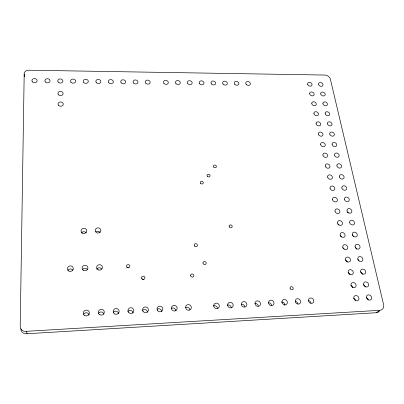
<?xml version="1.0" encoding="UTF-8"?>
<svg xmlns="http://www.w3.org/2000/svg" width="404" height="404" viewBox="0 0 404 404"><rect width="100%" height="100%" fill="white"/><g stroke="black" fill="none" stroke-linecap="round" stroke-linejoin="round"><path stroke-width="0.61" d="M24.184 74.275L20.215 326.028A5.656 5.202 -29.6 0 0 26.053 331.341L379.694 310.322A5.818 4.828 48.3 0 0 383.386 303.768L330.245 78.618A5.242 4 26.8 0 0 325.412 75.063L29.083 70.215A4.59 3.636 1.2 0 0 24.184 74.275L24.447 76.639M20.887 328.912A5.585 5.141 -30.2 0 0 26.664 333.755L376.174 312.731L379.694 310.322M26.457 331.275L27.063 333.689M379.583 310.797A5.747 4.787 48.6 0 1 376.174 312.731M127.457 267.665A1.661 1.571 6 0 1 128.295 267.842M142.269 279.093A1.666 1.591 11.8 0 1 143.758 279.821M213.58 305.904A2.858 2.687 42.4 0 1 217.589 308.282M227.26 305.151A2.853 2.656 43.7 0 1 231.265 307.525M241.733 304.187A2.848 2.626 44.7 0 1 244.824 306.767M255.177 303.449A2.848 2.596 45.4 0 1 258.267 306.015M268.514 302.717A2.843 2.565 46 0 1 271.604 305.272M281.734 301.99A2.838 2.54 46.4 0 1 284.82 305.469M295.309 301.288A2.838 2.51 46.7 0 1 297.945 303.803M308.313 300.571A2.833 2.48 47 0 1 310.954 303.081M366.443 297.692A2.818 2.363 47.6 0 1 368.206 299.889M353.904 298.384A2.823 2.389 47.5 0 1 355.661 300.586M363.549 284.82A2.783 2.328 46 0 1 365.292 286.976M351.111 285.451A2.788 2.353 45.9 0 1 352.849 287.618M360.706 272.175A2.747 2.298 44.5 0 1 362.428 274.296M348.369 272.75A2.752 2.323 44.2 0 1 349.955 274.447M357.914 259.747A2.712 2.262 43 0 1 359.01 260.615M345.673 260.272A2.717 2.288 42.6 0 1 347.243 261.944M355.166 247.541A2.682 2.232 41.5 0 1 356.727 249.182M343.026 248.011A2.687 2.257 41.1 0 1 344.117 248.869M352.47 235.542A2.651 2.202 40.1 0 1 353.55 236.385M340.426 235.966A2.656 2.222 39.6 0 1 341.506 236.81M337.87 224.124A2.626 2.192 38.3 0 1 338.936 224.962M347.218 212.161A2.591 2.136 37.5 0 1 348.273 212.984M96.682 269.2A2.873 2.697 -3.7 0 1 101.646 268.993M82.325 269.806A2.899 2.707 -7.7 0 1 87.335 269.594M67.852 270.417A2.924 2.717 -11 0 1 72.902 270.205M96.278 231.654A2.798 2.56 0.5 0 1 100.126 232.467M81.305 233.058A2.818 2.57 -2.5 0 1 86.183 232.906M83.562 314.312A3 2.873 -20.8 0 1 89.107 314.953M98.364 313.494A2.969 2.863 -16.4 0 1 103.868 314.13M113.307 312.262A2.939 2.858 -9.2 0 1 118.574 313.807M127.841 311.464A2.909 2.848 1.9 0 1 133.083 312.999M142.253 310.666A2.894 2.828 15.4 0 1 147.47 312.196M157.257 309.206A2.879 2.803 26.4 0 1 161.736 311.398M171.417 308.424A2.873 2.772 33.4 0 1 175.876 310.61M185.451 307.651A2.868 2.747 37.7 0 1 189.9 309.828M202.995 263.095A1.641 1.52 29.5 0 0 205.555 264.332A1.641 1.52 29.5 0 0 205.242 261.651A1.641 1.52 29.5 0 0 202.995 263.095M126.79 267.069A1.682 1.586 6.5 0 0 129.699 266.943A1.682 1.586 6.5 0 0 128.098 264.625A1.682 1.586 6.5 0 0 126.79 267.069M141.814 278.659A1.687 1.606 12.1 0 0 144.723 278.523A1.687 1.606 12.1 0 0 143.097 276.179A1.687 1.606 12.1 0 0 141.814 278.659M190.597 275.639A1.661 1.555 29 0 0 193.188 276.897A1.661 1.555 29 0 0 192.895 274.154A1.661 1.555 29 0 0 190.597 275.639M290.092 288.299A1.666 1.475 43.9 0 0 292.658 289.537A1.666 1.475 43.9 0 0 292.183 286.825A1.666 1.475 43.9 0 0 290.092 288.299M200.541 183.32A1.54 1.348 20.8 0 0 203.156 183.27A1.54 1.348 20.8 0 0 201.596 181.234A1.54 1.348 20.8 0 0 200.541 183.32M207.323 176.275A1.53 1.328 21.3 0 0 209.908 176.23A1.53 1.328 21.3 0 0 208.358 174.22A1.53 1.328 21.3 0 0 207.323 176.275M213.751 167.059A1.515 1.303 21.6 0 0 216.312 167.024A1.515 1.303 21.6 0 0 214.766 165.039A1.515 1.303 21.6 0 0 213.751 167.059M229.124 226.397A1.586 1.414 28.7 0 0 231.603 227.583A1.586 1.414 28.7 0 0 231.255 225.063A1.586 1.414 28.7 0 0 229.124 226.397M194.506 245.996A1.621 1.49 25 0 0 197.263 245.895A1.621 1.49 25 0 0 195.632 243.678A1.621 1.49 25 0 0 194.506 245.996M213.746 306.04A2.894 2.712 41.8 0 0 218.231 308.217A2.894 2.712 41.8 0 0 217.645 303.384A2.894 2.712 41.8 0 0 213.746 306.04M227.624 305.278A2.889 2.682 43.2 0 0 232.093 307.444A2.889 2.682 43.2 0 0 231.462 302.636A2.889 2.682 43.2 0 0 227.624 305.278M241.385 304.52A2.884 2.651 44.2 0 0 245.839 306.676A2.884 2.651 44.2 0 0 245.167 301.894A2.884 2.651 44.2 0 0 241.385 304.52M255.03 303.768A2.879 2.621 45 0 0 259.474 305.919A2.879 2.621 45 0 0 258.757 301.157A2.879 2.621 45 0 0 255.03 303.768M268.559 303.025A2.879 2.591 45.6 0 0 272.988 305.161A2.879 2.591 45.6 0 0 272.23 300.424A2.879 2.591 45.6 0 0 268.559 303.025M281.977 302.288A2.873 2.56 46 0 0 286.391 304.414A2.873 2.56 46 0 0 285.593 299.697A2.873 2.56 46 0 0 281.977 302.288M295.284 301.556A2.868 2.535 46.4 0 0 299.682 303.677A2.868 2.535 46.4 0 0 298.849 298.98A2.868 2.535 46.4 0 0 295.284 301.556M308.479 300.829A2.868 2.505 46.7 0 0 312.868 302.939A2.868 2.505 46.7 0 0 311.989 298.268A2.868 2.505 46.7 0 0 308.479 300.829M366.534 297.632A2.853 2.384 47.4 0 0 370.862 299.707A2.853 2.384 47.4 0 0 369.817 295.127A2.853 2.384 47.4 0 0 366.534 297.632M353.818 298.334A2.858 2.409 47.3 0 0 358.156 300.414A2.858 2.409 47.3 0 0 357.151 295.819A2.858 2.409 47.3 0 0 353.818 298.334M363.595 284.578A2.818 2.348 45.8 0 0 367.887 286.628A2.818 2.348 45.8 0 0 366.857 282.128A2.818 2.348 45.8 0 0 363.595 284.578M350.985 285.214A2.818 2.373 45.6 0 0 355.288 287.274A2.818 2.373 45.6 0 0 354.293 282.76A2.818 2.373 45.6 0 0 350.985 285.214M360.711 271.751A2.777 2.313 44.3 0 0 364.964 273.781A2.777 2.313 44.3 0 0 363.954 269.362A2.777 2.313 44.3 0 0 360.711 271.751M348.203 272.336A2.783 2.338 44 0 0 352.465 274.372A2.783 2.338 44 0 0 351.49 269.938A2.783 2.338 44 0 0 348.203 272.336M357.878 259.156A2.747 2.283 42.8 0 0 362.09 261.161A2.747 2.283 42.8 0 0 361.1 256.823A2.747 2.283 42.8 0 0 357.878 259.156M345.471 259.686A2.747 2.308 42.4 0 0 349.692 261.696A2.747 2.308 42.4 0 0 348.738 257.343A2.747 2.308 42.4 0 0 345.471 259.686M355.101 246.783A2.712 2.247 41.3 0 0 359.272 248.768A2.712 2.247 41.3 0 0 358.298 244.506A2.712 2.247 41.3 0 0 355.101 246.783M342.789 247.258A2.717 2.272 40.9 0 0 346.97 249.253A2.717 2.272 40.9 0 0 346.036 244.97A2.717 2.272 40.9 0 0 342.789 247.258M352.364 234.628A2.682 2.217 40 0 0 356.5 236.593A2.682 2.217 40 0 0 355.545 232.406A2.682 2.217 40 0 0 352.364 234.628M340.153 235.052A2.682 2.237 39.4 0 0 344.299 237.022A2.682 2.237 39.4 0 0 343.38 232.82A2.682 2.237 39.4 0 0 340.153 235.052M349.682 222.685A2.651 2.187 38.6 0 0 353.778 224.624A2.651 2.187 38.6 0 0 352.838 220.513A2.651 2.187 38.6 0 0 349.682 222.685M337.562 223.059A2.656 2.207 38.1 0 0 341.673 225.008A2.656 2.207 38.1 0 0 340.769 220.877A2.656 2.207 38.1 0 0 337.562 223.059M347.041 210.949A2.621 2.151 37.4 0 0 351.101 212.868A2.621 2.151 37.4 0 0 350.177 208.823A2.621 2.151 37.4 0 0 347.041 210.949M335.017 211.272A2.626 2.171 36.8 0 0 339.092 213.201A2.626 2.171 36.8 0 0 338.199 209.141A2.626 2.171 36.8 0 0 335.017 211.272M344.445 199.409A2.591 2.121 36.2 0 0 348.47 201.308A2.591 2.121 36.2 0 0 347.566 197.334A2.591 2.121 36.2 0 0 344.445 199.409M332.517 199.687A2.596 2.141 35.5 0 0 336.552 201.596A2.596 2.141 35.5 0 0 335.679 197.601A2.596 2.141 35.5 0 0 332.517 199.687M341.895 188.067A2.565 2.091 35 0 0 345.885 189.946A2.565 2.091 35 0 0 344.996 186.037A2.565 2.091 35 0 0 341.895 188.067M330.058 188.299A2.57 2.111 34.3 0 0 334.063 190.188A2.57 2.111 34.3 0 0 333.199 186.264A2.57 2.111 34.3 0 0 330.058 188.299M339.385 176.917A2.54 2.055 33.9 0 0 343.344 178.775A2.54 2.055 33.9 0 0 342.466 174.932A2.54 2.055 33.9 0 0 339.385 176.917M327.639 177.103A2.545 2.076 33.2 0 0 331.608 178.972A2.545 2.076 33.2 0 0 330.765 175.114A2.545 2.076 33.2 0 0 327.639 177.103M336.921 165.948A2.515 2.025 32.9 0 0 340.845 167.786A2.515 2.025 32.9 0 0 339.981 164.009A2.515 2.025 32.9 0 0 336.921 165.948M325.265 166.094A2.52 2.045 32.2 0 0 329.199 167.943A2.52 2.045 32.2 0 0 328.366 164.15A2.52 2.045 32.2 0 0 325.265 166.094M334.497 155.161A2.49 1.995 32 0 0 338.385 156.984A2.49 1.995 32 0 0 337.537 153.268A2.49 1.995 32 0 0 334.497 155.161M322.927 155.267A2.495 2.015 31.2 0 0 326.826 157.095A2.495 2.015 31.2 0 0 326.008 153.368A2.495 2.015 31.2 0 0 322.927 155.267M332.113 144.551A2.464 1.964 31.1 0 0 335.966 146.359A2.464 1.964 31.1 0 0 335.133 142.703A2.464 1.964 31.1 0 0 332.113 144.551M320.63 144.622A2.469 1.985 30.3 0 0 324.493 146.43A2.469 1.985 30.3 0 0 323.69 142.758A2.469 1.985 30.3 0 0 320.63 144.622M329.765 134.118A2.444 1.939 30.2 0 0 333.588 135.901A2.444 1.939 30.2 0 0 332.77 132.305A2.444 1.939 30.2 0 0 329.765 134.118M318.367 134.148A2.449 1.954 29.5 0 0 322.2 135.936A2.449 1.954 29.5 0 0 321.407 132.325A2.449 1.954 29.5 0 0 318.367 134.148M327.457 123.846A2.419 1.909 29.4 0 0 331.25 125.614A2.419 1.909 29.4 0 0 330.442 122.079A2.419 1.909 29.4 0 0 327.457 123.846M316.14 123.841A2.424 1.924 28.7 0 0 319.943 125.614A2.424 1.924 28.7 0 0 319.165 122.064A2.424 1.924 28.7 0 0 316.14 123.841M325.185 113.746A2.399 1.879 28.7 0 0 328.947 115.493A2.399 1.879 28.7 0 0 328.149 112.009A2.399 1.879 28.7 0 0 325.185 113.746M313.948 113.701A2.404 1.894 28 0 0 317.726 115.458A2.404 1.894 28 0 0 316.958 111.964A2.404 1.894 28 0 0 313.948 113.701M322.947 103.798A2.379 1.853 28 0 0 326.679 105.535A2.379 1.853 28 0 0 325.897 102.106A2.379 1.853 28 0 0 322.947 103.798M311.797 103.722A2.384 1.869 27.3 0 0 315.539 105.459A2.384 1.869 27.3 0 0 314.782 102.02A2.384 1.869 27.3 0 0 311.797 103.722M320.746 94.011A2.358 1.823 27.3 0 0 324.447 95.728A2.358 1.823 27.3 0 0 323.68 92.354A2.358 1.823 27.3 0 0 320.746 94.011M309.676 93.9A2.363 1.838 26.6 0 0 313.388 95.622A2.363 1.838 26.6 0 0 312.646 92.238A2.363 1.838 26.6 0 0 309.676 93.9M318.579 84.375A2.338 1.798 26.7 0 0 322.251 86.077A2.338 1.798 26.7 0 0 321.493 82.754A2.338 1.798 26.7 0 0 318.579 84.375M307.59 84.234A2.343 1.813 26 0 0 311.272 85.941A2.343 1.813 26 0 0 310.54 82.603A2.343 1.813 26 0 0 307.59 84.234M145.708 83.113A2.469 1.995 12 0 0 149.94 83.158A2.469 1.995 12 0 0 147.561 80.108A2.469 1.995 12 0 0 145.708 83.113M133.472 82.951A2.48 2.01 10.8 0 0 137.734 83.002A2.48 2.01 10.8 0 0 135.365 79.936A2.48 2.01 10.8 0 0 133.472 82.951M121.144 82.795A2.495 2.02 9.6 0 0 125.442 82.845A2.495 2.02 9.6 0 0 123.089 79.77A2.495 2.02 9.6 0 0 121.144 82.795M108.732 82.633A2.51 2.03 8.4 0 0 113.054 82.684A2.51 2.03 8.4 0 0 110.716 79.598A2.51 2.03 8.4 0 0 108.732 82.633M96.218 82.477A2.525 2.04 7.1 0 0 100.576 82.527A2.525 2.04 7.1 0 0 98.253 79.426A2.525 2.04 7.1 0 0 96.218 82.477M83.618 82.315A2.54 2.05 5.9 0 0 88.006 82.365A2.54 2.05 5.9 0 0 85.698 79.255A2.54 2.05 5.9 0 0 83.618 82.315M70.922 82.148A2.555 2.06 4.8 0 0 75.341 82.199A2.555 2.06 4.8 0 0 73.048 79.083A2.555 2.06 4.8 0 0 70.922 82.148M58.131 81.987A2.575 2.071 3.6 0 0 62.585 82.037A2.575 2.071 3.6 0 0 60.307 78.906A2.575 2.071 3.6 0 0 58.131 81.987M246.223 84.401A2.379 1.889 21.4 0 0 250.202 84.451A2.379 1.889 21.4 0 0 247.713 81.487A2.379 1.889 21.4 0 0 246.223 84.401M234.709 84.254A2.389 1.904 20.4 0 0 238.719 84.3A2.389 1.904 20.4 0 0 236.244 81.325A2.389 1.904 20.4 0 0 234.709 84.254M223.119 84.108A2.399 1.914 19.4 0 0 227.154 84.153A2.399 1.914 19.4 0 0 224.69 81.169A2.399 1.914 19.4 0 0 223.119 84.108M211.444 83.956A2.409 1.929 18.3 0 0 215.509 84.002A2.409 1.929 18.3 0 0 213.059 81.007A2.409 1.929 18.3 0 0 211.444 83.956M199.687 83.805A2.419 1.944 17.2 0 0 203.783 83.85A2.419 1.944 17.2 0 0 201.338 80.845A2.419 1.944 17.2 0 0 199.687 83.805M187.845 83.653A2.429 1.954 16.1 0 0 191.966 83.699A2.429 1.954 16.1 0 0 189.542 80.684A2.429 1.954 16.1 0 0 187.845 83.653M175.912 83.502A2.439 1.97 15 0 0 180.068 83.547A2.439 1.97 15 0 0 177.654 80.522A2.439 1.97 15 0 0 175.912 83.502M163.898 83.345A2.449 1.98 13.8 0 0 168.084 83.396A2.449 1.98 13.8 0 0 165.68 80.356A2.449 1.98 13.8 0 0 163.898 83.345M98.172 269.837A2.904 2.727 -3.1 0 0 102.429 267.286A2.904 2.727 -3.1 0 0 97.975 265.12A2.904 2.727 -3.1 0 0 98.172 269.837M83.618 270.453A2.934 2.737 -7.1 0 0 87.931 267.892A2.934 2.737 -7.1 0 0 83.466 265.716A2.934 2.737 -7.1 0 0 83.618 270.453M68.933 271.079A2.959 2.747 -10.4 0 0 73.311 268.503A2.959 2.747 -10.4 0 0 68.832 266.312A2.959 2.747 -10.4 0 0 68.933 271.079M95.647 231.805A2.828 2.586 0.9 0 0 100.546 231.649A2.828 2.586 0.9 0 0 97.935 227.851A2.828 2.586 0.9 0 0 95.647 231.805M82.547 233.164A2.853 2.596 -2.1 0 0 86.754 230.78A2.853 2.596 -2.1 0 0 82.401 228.669A2.853 2.596 -2.1 0 0 82.547 233.164M58.413 105.161A2.621 2.146 2.8 0 0 62.953 105.181A2.621 2.146 2.8 0 0 60.63 101.949A2.621 2.146 2.8 0 0 58.413 105.161M58.282 94.521A2.601 2.111 3.2 0 0 62.787 94.556A2.601 2.111 3.2 0 0 60.484 91.37A2.601 2.111 3.2 0 0 58.282 94.521M32.254 81.653A2.611 2.086 1.4 0 0 36.779 81.704A2.611 2.086 1.4 0 0 34.532 78.553A2.611 2.086 1.4 0 0 32.254 81.653M45.243 81.82A2.591 2.076 2.5 0 0 49.732 81.871A2.591 2.076 2.5 0 0 47.47 78.73A2.591 2.076 2.5 0 0 45.243 81.82M84.911 315.65A3.035 2.904 -19.7 0 0 89.365 312.868A3.035 2.904 -19.7 0 0 84.754 310.605A3.035 2.904 -19.7 0 0 84.911 315.65M99.929 314.812A3.005 2.899 -15 0 0 104.313 312.05A3.005 2.899 -15 0 0 99.717 309.792A3.005 2.899 -15 0 0 99.929 314.812M114.812 313.984A2.974 2.889 -7.7 0 0 119.13 311.231A2.974 2.889 -7.7 0 0 114.549 308.989A2.974 2.889 -7.7 0 0 114.812 313.984M128.422 312.171A2.949 2.873 3.1 0 0 133.517 311.883A2.949 2.873 3.1 0 0 130.699 307.722A2.949 2.873 3.1 0 0 128.422 312.171M143.046 311.363A2.929 2.858 15.7 0 0 148.096 311.075A2.929 2.858 15.7 0 0 145.258 306.934A2.929 2.858 15.7 0 0 143.046 311.363M157.545 310.56A2.914 2.833 26 0 0 162.549 310.272A2.914 2.833 26 0 0 159.691 306.151A2.914 2.833 26 0 0 157.545 310.56M171.397 308.368A2.909 2.803 32.8 0 0 175.922 310.575A2.909 2.803 32.8 0 0 175.472 305.676A2.909 2.803 32.8 0 0 171.397 308.368M185.638 307.585A2.904 2.772 37.1 0 0 190.148 309.782A2.904 2.772 37.1 0 0 189.648 304.904A2.904 2.772 37.1 0 0 185.638 307.585"/></g></svg>
